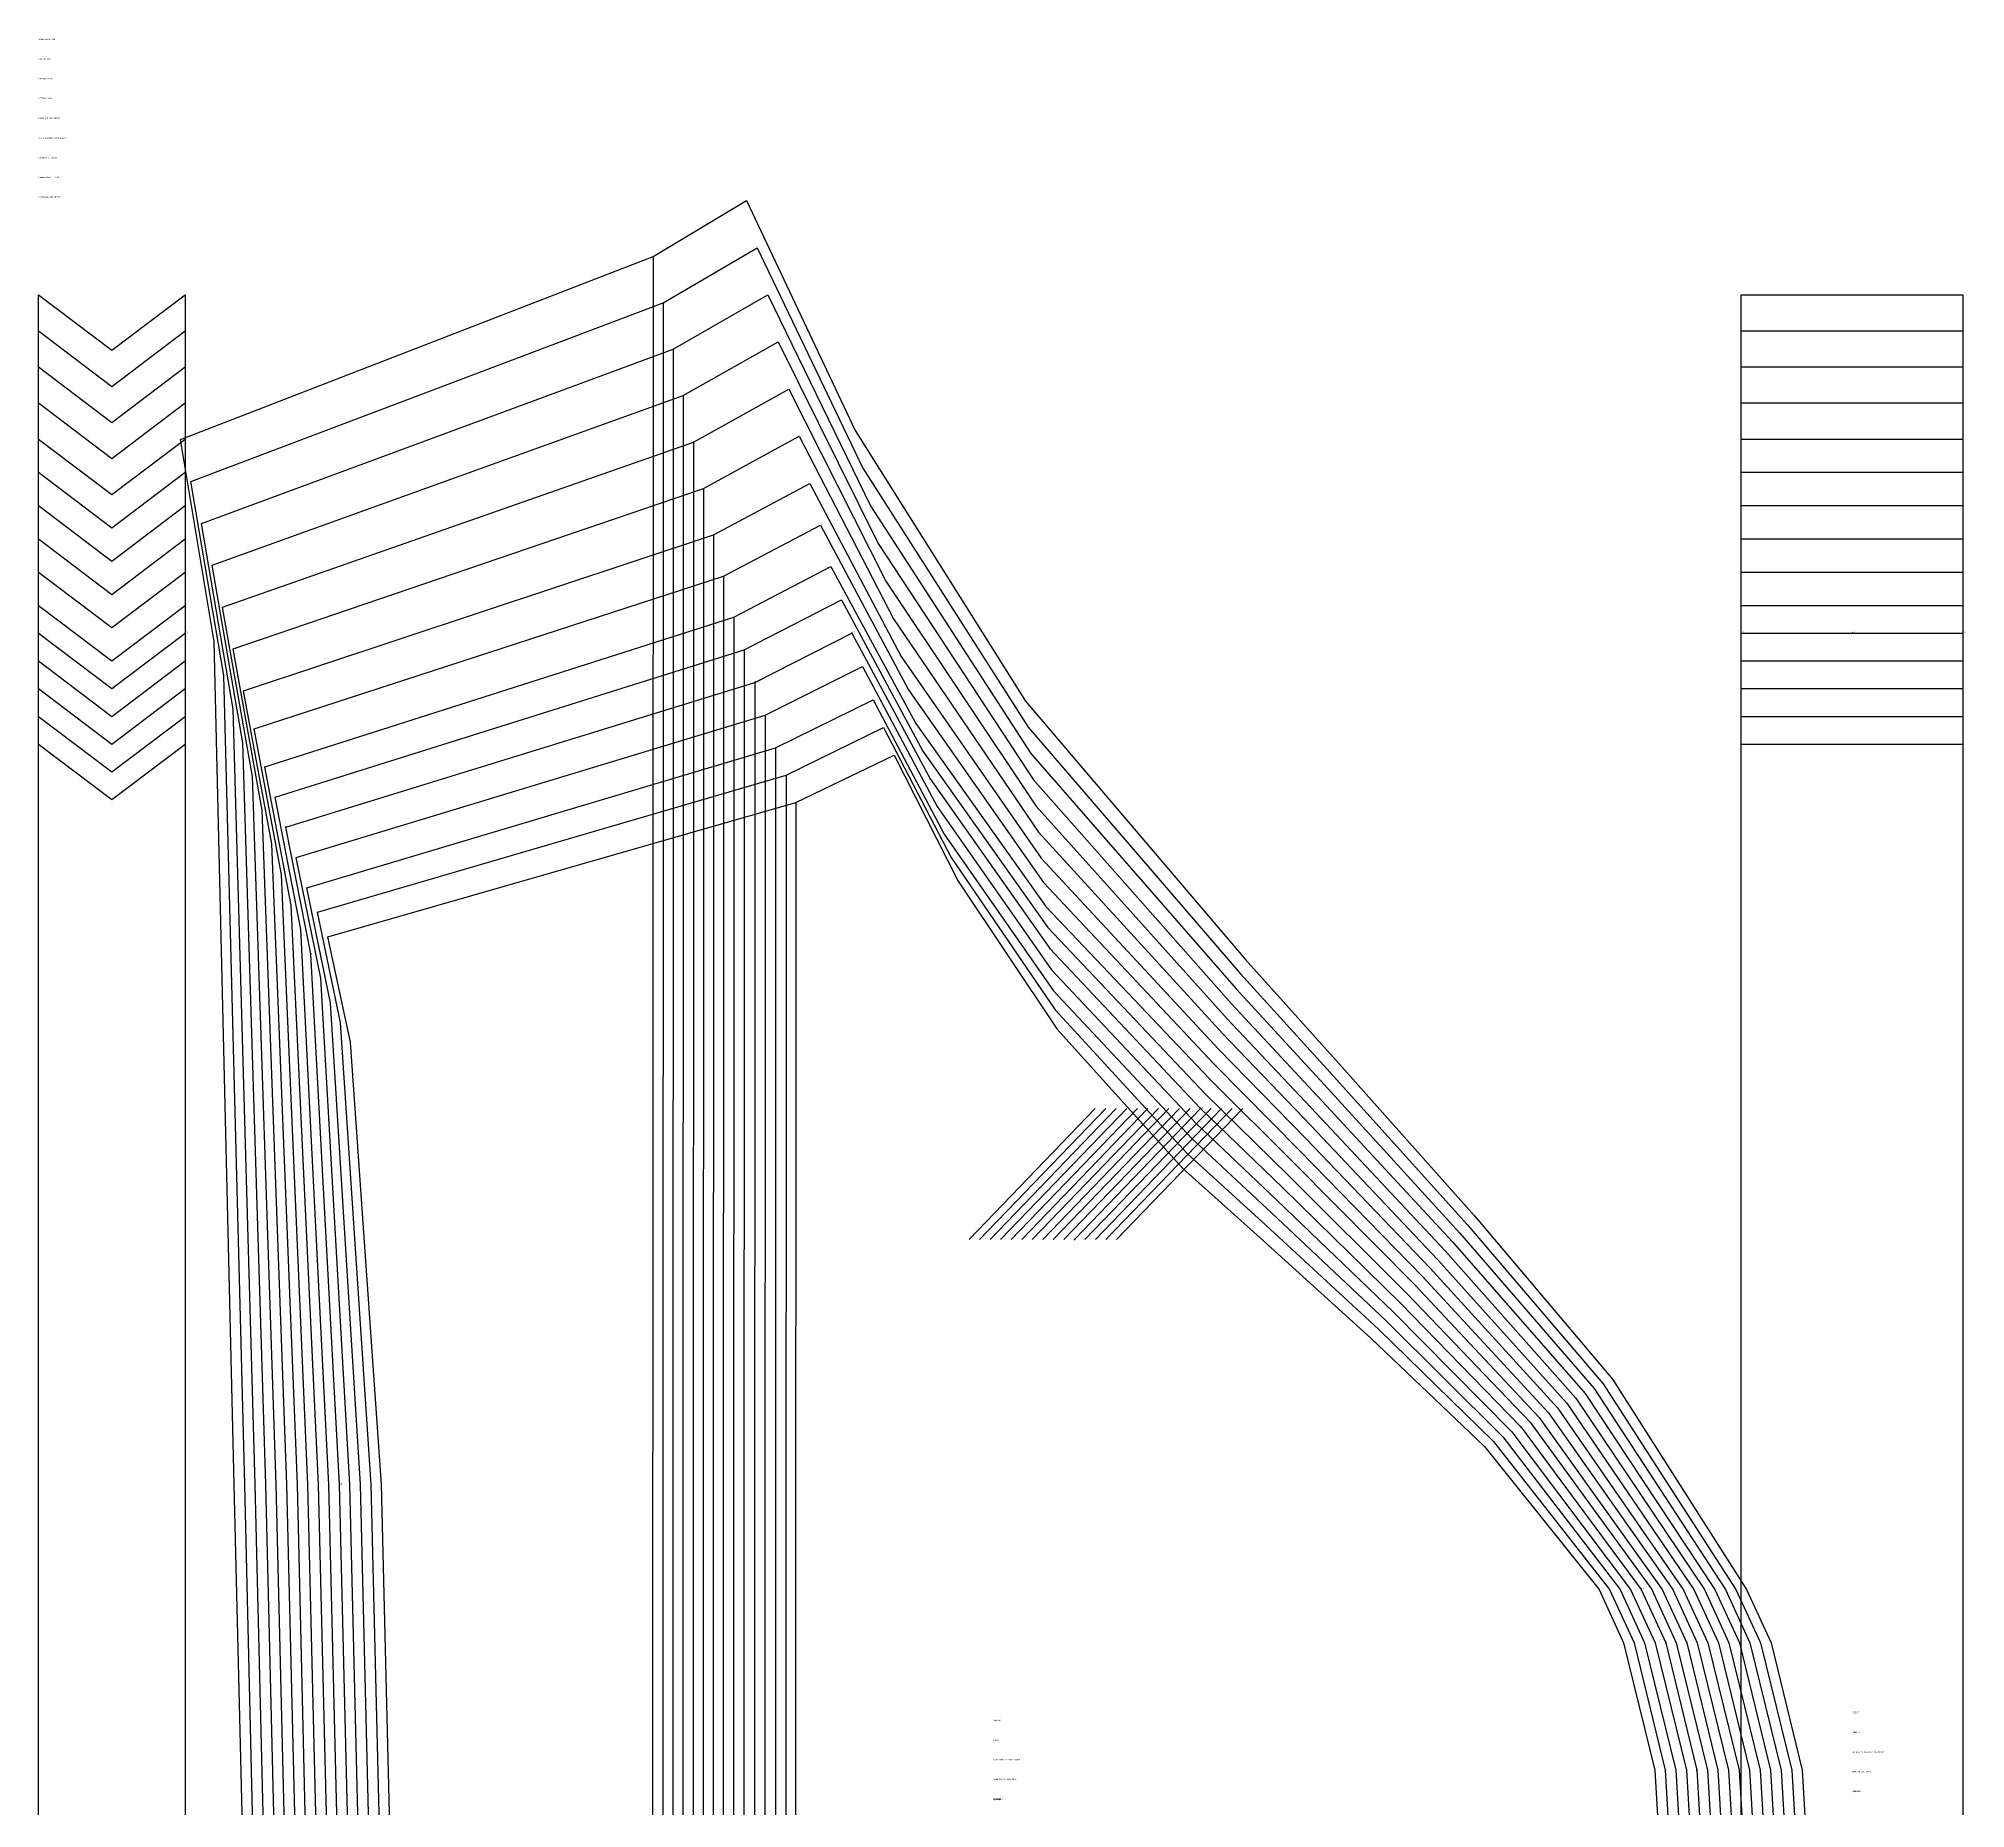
# Model space of a CAD drawing. Extents: x -2056 to 1542, y -610 to 774.
# Drawn here: x 0 to 347.6, y -290.4 to 28.7 of the extents above; entities that cross this region are included whole.
import ezdxf

# ---------------------------------------------------------------- set-up
doc = ezdxf.new("R2010")
doc.units = 0

# ---------------------------------------------------------------- blocks, each defined once
blk = doc.blocks.new('GMH1006FRN_42')
at = {"layer": '1'}
for points in [[(0, -528.5004), (0, -98.5089)], [(0, -98.5089), (13.2309, -108.5089), (26.4669, -98.5089)], [(26.4669, -98.5089), (26.4669, -528.5004)]]:
    blk.add_lwpolyline(points, dxfattribs=at)
blk = doc.blocks.new('GMH1006FRN_44')
at = {"layer": '1'}
for points in [[(0, -533.5017), (0, -93.5076)], [(0, -93.5076), (13.2309, -103.5076), (26.4669, -93.5076)], [(26.4669, -93.5076), (26.4669, -533.5017)]]:
    blk.add_lwpolyline(points, dxfattribs=at)
blk = doc.blocks.new('GMH1006FRN_46')
at = {"layer": '1'}
for points in [[(0, -538.5029), (0, -88.5063)], [(0, -88.5063), (13.2309, -98.5063), (26.4669, -88.5063)], [(26.4669, -88.5063), (26.4669, -538.5029)]]:
    blk.add_lwpolyline(points, dxfattribs=at)
blk = doc.blocks.new('GMH1006FRN_48')
at = {"layer": '1'}
for points in [[(0, -543.5042), (0, -83.5051)], [(0, -83.5051), (13.2309, -93.5051), (26.4669, -83.5051)], [(26.4669, -83.5051), (26.4669, -543.5042)]]:
    blk.add_lwpolyline(points, dxfattribs=at)
blk = doc.blocks.new('GMH1006FRN_50')
at = {"layer": '1'}
for points in [[(0, -548.5054), (0, -78.5038)], [(0, -78.5038), (13.2309, -88.5038), (26.4669, -78.5038)], [(26.4669, -78.5038), (26.4669, -548.5054)]]:
    blk.add_lwpolyline(points, dxfattribs=at)
at = {"layer": '2'}
for p in [(0, -78.5038), (0, -78.5038), (26.4669, -78.5038), (26.4669, -78.5038), (13.2309, -88.5038)]:
    blk.add_point(p, dxfattribs=at)
for s, p in [('# 5', (0, -78.5038)), ('# 5', (0, -78.5038)), ('# 1', (26.4669, -78.5038)), ('# 6', (13.2309, -88.5038))]:
    blk.add_text(s, height=0.25, dxfattribs=at).set_placement(p)
blk = doc.blocks.new('GMH1006FRN_52')
at = {"layer": '1'}
for points in [[(0, -553.5067), (0, -73.5026)], [(0, -73.5026), (13.2309, -83.5025), (26.4669, -73.5026)], [(26.4669, -73.5026), (26.4669, -553.5067)]]:
    blk.add_lwpolyline(points, dxfattribs=at)
blk = doc.blocks.new('GMH1006FRN_54')
at = {"layer": '1'}
for points in [[(0, -559.5062), (0, -67.5031)], [(0, -67.5031), (13.2309, -77.5031), (26.4669, -67.5031)], [(26.4669, -67.5031), (26.4669, -559.5062)]]:
    blk.add_lwpolyline(points, dxfattribs=at)
blk = doc.blocks.new('GMH1006FRN_56')
at = {"layer": '1'}
for points in [[(0, -565.5056), (0, -61.5036)], [(0, -61.5036), (13.2309, -71.5036), (26.4669, -61.5036)], [(26.4669, -61.5036), (26.4669, -565.5056)]]:
    blk.add_lwpolyline(points, dxfattribs=at)
blk = doc.blocks.new('GMH1006FRN_58')
at = {"layer": '1'}
for points in [[(0, -571.5051), (0, -55.5041)], [(0, -55.5041), (13.2309, -65.5041), (26.4669, -55.5041)], [(26.4669, -55.5041), (26.4669, -571.5051)]]:
    blk.add_lwpolyline(points, dxfattribs=at)
blk = doc.blocks.new('GMH1006FRN_60')
at = {"layer": '1'}
for points in [[(0, -577.5046), (0, -49.5046)], [(0, -49.5046), (13.2309, -59.5046), (26.4669, -49.5046)], [(26.4669, -49.5046), (26.4669, -577.5046)]]:
    blk.add_lwpolyline(points, dxfattribs=at)
blk = doc.blocks.new('GMH1006FRN_62')
at = {"layer": '1'}
for points in [[(0, -583.5041), (0, -43.5052)], [(0, -43.5052), (13.2309, -53.5052), (26.4669, -43.5052)], [(26.4669, -43.5052), (26.4669, -583.5041)]]:
    blk.add_lwpolyline(points, dxfattribs=at)
blk = doc.blocks.new('GMH1006FRN_64')
at = {"layer": '1'}
for points in [[(0, -590.004), (0, -37.0053)], [(0, -37.0053), (13.2309, -47.0053), (26.4669, -37.0053)], [(26.4669, -37.0053), (26.4669, -590.004)]]:
    blk.add_lwpolyline(points, dxfattribs=at)
blk = doc.blocks.new('GMH1006FRN_66')
at = {"layer": '1'}
for points in [[(0, -596.5038), (0, -30.5055)], [(0, -30.5055), (13.2309, -40.5054), (26.4669, -30.5055)], [(26.4669, -30.5055), (26.4669, -596.5038)]]:
    blk.add_lwpolyline(points, dxfattribs=at)
blk = doc.blocks.new('GMH1006FRN_68')
at = {"layer": '1'}
for points in [[(0, -603.0037), (0, -24.0056)], [(0, -24.0056), (13.2309, -34.0056), (26.4669, -24.0056)], [(26.4669, -24.0056), (26.4669, -603.0037)]]:
    blk.add_lwpolyline(points, dxfattribs=at)
blk = doc.blocks.new('GMH1006FRN_70')
at = {"layer": '1'}
for points in [[(0, -609.5035), (0, -17.5057)], [(0, -17.5057), (13.2309, -27.5057), (26.4669, -17.5057)], [(26.4669, -17.5057), (26.4669, -609.5035)]]:
    blk.add_lwpolyline(points, dxfattribs=at)
blk = doc.blocks.new('GMH1006FSL_42')
at = {"layer": '1'}
for points in [[(52.1945, -133.2383), (136.6063, -109.027), (154.333, -100.5053)], [(154.333, -100.5053), (165.8621, -123.2332), (183.703, -149.8372), (206.4132, -175.0315), (220.34, -187.4952), (240.3425, -205.5877), (260.825, -225.1203), (281.4854, -250.9216), (285.9202, -260.571), (291.5463, -283.525), (292.2601, -295.8008)], [(52.2428, -452.2826), (56.322, -433.1945), (62.2097, -349.4761), (63.3553, -293.7968), (63.3807, -293.7993), (61.8821, -231.9935), (56.2738, -152.2299), (52.1945, -133.2383)]]:
    blk.add_lwpolyline(points, dxfattribs=at)
at = {"layer": '8'}
for p, q in [((136.6063, -109.027), (136.5301, -476.8089)), ((217.2132, -164.2314), (194.4472, -187.8102))]:
    blk.add_line(p, q, dxfattribs=at)
at = {"layer": '1'}
blk.add_text('SIZE: 42', height=0.25, dxfattribs=at).set_placement((172.2273, -288.8539))
blk = doc.blocks.new('GMH1006FSL_44')
at = {"layer": '1'}
for points in [[(50.2946, -128.8288), (134.8461, -104.0969), (152.4331, -95.5041)], [(152.4331, -95.5041), (164.6225, -118.9762), (183.3982, -146.4082), (207.2132, -172.3314), (221.3611, -185.255), (241.6785, -204.0154), (262.4735, -224.2541), (283.3853, -250.9216), (287.8202, -260.571), (293.4463, -283.525), (294.16, -295.8008)], [(50.3428, -456.692), (54.5186, -436.7759), (60.3098, -349.4761), (61.4554, -293.7968), (61.4808, -293.7993), (59.9821, -231.9935), (54.4704, -148.6789), (50.2946, -128.8288)]]:
    blk.add_lwpolyline(points, dxfattribs=at)
at = {"layer": '8'}
for p, q in [((134.8461, -104.0969), (134.7598, -481.7364)), ((215.3133, -164.2314), (192.5473, -187.8102))]:
    blk.add_line(p, q, dxfattribs=at)
at = {"layer": '1'}
blk.add_text('SIZE: 44', height=0.25, dxfattribs=at).set_placement((172.2273, -288.8539))
blk = doc.blocks.new('GMH1006FSL_46')
at = {"layer": '1'}
for points in [[(48.3947, -124.4194), (132.9614, -99.2023), (150.5332, -90.5028)], [(150.5332, -90.5028), (163.3805, -114.7192), (183.0934, -142.9817), (208.0134, -169.6314), (222.3821, -183.0147), (243.0146, -202.4406), (264.122, -223.3854), (285.2852, -250.9216), (289.7201, -260.571), (295.3462, -283.525), (296.0599, -295.8008)], [(48.4429, -461.1015), (52.7127, -440.3573), (58.4099, -349.4761), (59.5554, -293.7968), (59.5808, -293.7993), (58.0822, -231.9935), (52.6695, -145.128), (48.3947, -124.4194)]]:
    blk.add_lwpolyline(points, dxfattribs=at)
at = {"layer": '8'}
for p, q in [((132.9614, -99.2023), (132.87, -486.631)), ((213.4134, -164.2314), (190.6474, -187.8102))]:
    blk.add_line(p, q, dxfattribs=at)
at = {"layer": '1'}
blk.add_text('SIZE: 46', height=0.25, dxfattribs=at).set_placement((172.2273, -288.8539))
blk = doc.blocks.new('GMH1006FSL_48')
at = {"layer": '1'}
for points in [[(46.4948, -118.961), (131.0742, -93.2993), (148.6332, -84.5033)], [(148.6332, -84.5033), (162.1003, -109.7408), (182.7429, -139.1844), (208.8134, -166.9314), (223.4032, -180.7744), (244.3506, -200.8658), (265.7704, -222.5193), (287.1852, -250.9216), (291.62, -260.571), (297.2461, -283.525), (297.9598, -295.8008)], [(46.543, -466.56), (50.9296, -444.7921), (56.51, -349.4761), (57.6555, -293.7968), (57.6809, -293.7993), (56.1823, -231.9935), (50.8915, -140.7313), (46.4948, -118.961)]]:
    blk.add_lwpolyline(points, dxfattribs=at)
at = {"layer": '8'}
for p, q in [((131.0742, -93.2993), (130.9777, -492.5315)), ((211.5135, -164.2314), (188.7474, -187.8102))]:
    blk.add_line(p, q, dxfattribs=at)
at = {"layer": '1'}
blk.add_text('SIZE: 48', height=0.25, dxfattribs=at).set_placement((172.2273, -288.8539))
blk = doc.blocks.new('GMH1006FSL_50')
at = {"layer": '1'}
for points in [[(44.5948, -113.5025), (129.1895, -87.3964), (146.7333, -78.5038)], [(146.7333, -78.5038), (160.8227, -104.7623), (182.3924, -135.3846), (209.6135, -164.2314), (224.4268, -178.5341), (245.6892, -199.291), (267.4214, -221.6506), (289.0851, -250.9216), (293.5199, -260.571), (299.146, -283.525), (299.8598, -295.8008)], [(44.6431, -472.0184), (49.1491, -449.2244), (54.6101, -349.4761), (55.7556, -293.7968), (55.781, -293.7993), (54.2824, -231.9935), (49.1135, -136.332), (44.5948, -113.5025)]]:
    blk.add_lwpolyline(points, dxfattribs=at)
at = {"layer": '2'}
for p in [(146.7333, -78.5038), (146.7333, -78.5038), (129.1895, -87.3964), (44.5948, -113.5025), (44.5948, -113.5025), (209.6135, -164.2314), (186.8475, -187.8102)]:
    blk.add_point(p, dxfattribs=at)
at = {"layer": '3'}
for p in [(129.1895, -87.3964), (160.8227, -104.7623), (182.3924, -135.3846), (49.1135, -136.332), (209.6135, -164.2314), (224.4268, -178.5341), (245.6892, -199.291), (267.4214, -221.6506), (54.2824, -231.9935), (289.0851, -250.9216), (293.5199, -260.571), (299.146, -283.525)]:
    blk.add_point(p, dxfattribs=at)
at = {"layer": '8'}
for p, q in [((129.1895, -87.3964), (129.0879, -498.4293)), ((209.6135, -164.2314), (186.8475, -187.8102))]:
    blk.add_line(p, q, dxfattribs=at)
at = {"layer": '1'}
for s, p in [('SIZE: 50', (172.2273, -274.6299)), ('Fabric: 1', (172.2273, -278.1859)), ('CATEGORY: SLEEVE SHORT', (172.2273, -281.7419)), ('ANNOTATION: 2XFABRIC', (172.2273, -285.2979)), ('Quantity: 2', (172.2273, -288.8539))]:
    blk.add_text(s, height=0.25, dxfattribs=at).set_placement(p)
at = {"layer": '2'}
for s, p in [('# 7', (146.7333, -78.5038)), ('# 7', (146.7333, -78.5038)), ('# 6', (129.1895, -87.3964)), ('# 5', (44.5948, -113.5025)), ('# 5', (44.5948, -113.5025))]:
    blk.add_text(s, height=0.25, dxfattribs=at).set_placement(p)
at = {"layer": '3'}
for s, p in [('# 6', (129.1895, -87.3964)), ('# 8', (209.6135, -164.2314)), ('# 4', (54.2824, -231.9935)), ('# 9', (289.0851, -250.9216))]:
    blk.add_text(s, height=0.25, dxfattribs=at).set_placement(p)
at = {"layer": '8'}
for p in [(129.1895, -87.3964), (209.6135, -164.2314)]:
    blk.add_text('NM', height=0.25, dxfattribs=at).set_placement(p)
blk = doc.blocks.new('GMH1006FSL_52')
at = {"layer": '1'}
for points in [[(42.6949, -108.044), (127.3023, -81.4934), (144.8334, -72.5044)], [(144.8334, -72.5044), (159.5425, -99.7865), (182.0393, -131.5873), (210.4136, -161.5314), (225.4479, -176.2964), (247.0252, -197.7187), (269.0699, -220.7845), (290.985, -250.9216), (295.4198, -260.571), (301.0459, -283.525), (301.7597, -295.8008)], [(42.7432, -477.4769), (47.366, -453.6593), (52.7101, -349.4761), (53.8557, -293.7968), (53.8811, -293.7993), (52.3825, -231.9935), (47.3329, -131.9353), (42.6949, -108.044)]]:
    blk.add_lwpolyline(points, dxfattribs=at)
at = {"layer": '8'}
for p, q in [((127.3023, -81.4934), (127.1956, -504.3297)), ((207.7136, -164.2314), (184.9476, -187.8102))]:
    blk.add_line(p, q, dxfattribs=at)
at = {"layer": '1'}
blk.add_text('SIZE: 52', height=0.25, dxfattribs=at).set_placement((172.2273, -288.8539))
blk = doc.blocks.new('GMH1006FSL_54')
at = {"layer": '1'}
for points in [[(40.795, -102.5856), (125.4151, -75.5905), (142.9335, -66.5049)], [(142.9335, -66.5049), (158.2624, -94.8081), (181.6888, -127.79), (211.2138, -158.8313), (226.469, -174.0561), (248.3613, -196.1439), (270.7183, -219.9183), (292.8849, -250.9216), (297.3198, -260.571), (302.9459, -283.525), (303.6596, -295.8008)], [(40.8432, -482.9353), (45.5829, -458.0941), (50.8102, -349.4761), (51.9558, -293.7968), (51.9812, -293.7993), (50.4826, -231.9935), (45.5549, -127.5385), (40.795, -102.5856)]]:
    blk.add_lwpolyline(points, dxfattribs=at)
at = {"layer": '8'}
for p, q in [((125.4151, -75.5905), (125.3033, -510.2302)), ((205.8137, -164.2314), (183.0477, -187.8102))]:
    blk.add_line(p, q, dxfattribs=at)
at = {"layer": '1'}
blk.add_text('SIZE: 54', height=0.25, dxfattribs=at).set_placement((172.2273, -288.8539))
blk = doc.blocks.new('GMH1006FSL_56')
at = {"layer": '1'}
for points in [[(38.8951, -95.7377), (123.533, -68.2092), (141.0335, -59.0042)], [(141.0335, -59.0042), (156.9238, -88.7451), (181.2697, -123.439), (212.0138, -156.1313), (227.4901, -171.8158), (249.6973, -194.5691), (272.3668, -219.0497), (294.7848, -250.9216), (299.2197, -260.571), (304.8458, -283.525), (305.5595, -295.8008)], [(38.9433, -489.7832), (43.8303, -463.6542), (48.9103, -349.4761), (50.0558, -293.7968), (50.0812, -293.7993), (48.5826, -231.9935), (43.8074, -122.0242), (38.8951, -95.7377)]]:
    blk.add_lwpolyline(points, dxfattribs=at)
at = {"layer": '8'}
for p, q in [((123.533, -68.2092), (123.4136, -517.6114)), ((203.9138, -164.2314), (181.1478, -187.8102))]:
    blk.add_line(p, q, dxfattribs=at)
at = {"layer": '1'}
blk.add_text('SIZE: 56', height=0.25, dxfattribs=at).set_placement((172.2273, -288.8539))
blk = doc.blocks.new('GMH1006FSL_58')
at = {"layer": '1'}
for points in [[(36.9952, -88.8899), (121.7778, -60.7569), (139.1336, -51.5036)], [(139.1336, -51.5036), (155.5827, -82.6821), (180.8481, -119.0854), (212.814, -153.4313), (228.5111, -169.5755), (251.0333, -192.9969), (274.0152, -218.1835), (296.6848, -250.9216), (301.1196, -260.571), (306.7457, -283.525), (307.4594, -295.8008)], [(37.0434, -496.631), (42.0777, -469.2168), (47.0104, -349.4761), (48.1559, -293.7968), (48.1813, -293.7993), (46.6827, -231.9935), (42.0599, -116.5073), (36.9952, -88.8899)]]:
    blk.add_lwpolyline(points, dxfattribs=at)
at = {"layer": '8'}
for p, q in [((121.7778, -60.7569), (121.6559, -525.0562)), ((202.0139, -164.2314), (179.2479, -187.8102))]:
    blk.add_line(p, q, dxfattribs=at)
at = {"layer": '1'}
blk.add_text('SIZE: 58', height=0.25, dxfattribs=at).set_placement((172.2273, -288.8539))
blk = doc.blocks.new('GMH1006FSL_60')
at = {"layer": '1'}
for points in [[(35.0952, -81.341), (119.9541, -52.4002), (137.2337, -43.0048)], [(137.2337, -43.0048), (154.206, -75.9003), (180.3832, -114.361), (213.614, -150.7313), (229.5322, -167.3353), (252.3694, -191.4221), (275.6637, -217.3174), (298.5847, -250.9216), (303.0195, -260.571), (308.6456, -283.525), (309.3594, -295.8008)], [(35.1435, -504.1799), (40.3403, -475.3483), (45.1105, -349.4761), (46.256, -293.7968), (46.2814, -293.7993), (44.7828, -231.9935), (40.3276, -110.4266), (35.0952, -81.341)]]:
    blk.add_lwpolyline(points, dxfattribs=at)
at = {"layer": '8'}
for p, q in [((119.9541, -52.4002), (119.8246, -533.4077)), ((200.1139, -164.2314), (177.3479, -187.8102))]:
    blk.add_line(p, q, dxfattribs=at)
at = {"layer": '1'}
blk.add_text('SIZE: 60', height=0.25, dxfattribs=at).set_placement((172.2273, -288.8539))
blk = doc.blocks.new('GMH1006FSL_62')
at = {"layer": '1'}
for points in [[(33.1953, -73.7921), (118.1304, -44.0411), (135.3338, -34.5059)], [(135.3338, -34.5059), (152.8268, -69.116), (179.9159, -109.6392), (214.4142, -148.0313), (230.5533, -165.095), (253.7054, -189.8473), (277.3122, -216.4487), (300.4846, -250.9216), (304.9194, -260.571), (310.5455, -283.525), (311.2593, -295.8008)], [(33.2436, -511.7288), (38.603, -481.4799), (43.2105, -349.4761), (44.3561, -293.7968), (44.3815, -293.7993), (42.8829, -231.9935), (38.5954, -104.3458), (33.1953, -73.7921)]]:
    blk.add_lwpolyline(points, dxfattribs=at)
at = {"layer": '8'}
for p, q in [((118.1304, -44.0411), (117.9932, -541.7592)), ((198.214, -164.2314), (175.448, -187.8102))]:
    blk.add_line(p, q, dxfattribs=at)
at = {"layer": '1'}
blk.add_text('SIZE: 62', height=0.25, dxfattribs=at).set_placement((172.2273, -288.8539))
blk = doc.blocks.new('GMH1006FSL_64')
at = {"layer": '1'}
for points in [[(31.2954, -66.2433), (116.3092, -35.682), (133.4339, -26.0071)], [(133.4339, -26.0071), (151.4501, -62.3317), (179.4511, -104.9173), (215.2142, -145.3312), (231.5744, -162.8572), (255.0415, -188.2725), (278.9606, -215.5826), (302.3845, -250.9216), (306.8193, -260.571), (312.4454, -283.525), (313.1592, -295.8008)], [(31.3437, -519.2776), (36.8656, -487.6115), (41.3106, -349.4761), (42.4562, -293.7968), (42.4815, -293.7993), (40.983, -231.9935), (36.8631, -98.265), (31.2954, -66.2433)]]:
    blk.add_lwpolyline(points, dxfattribs=at)
at = {"layer": '8'}
for p, q in [((116.3092, -35.682), (116.1619, -550.1132)), ((196.3141, -164.2314), (173.5481, -187.8102))]:
    blk.add_line(p, q, dxfattribs=at)
at = {"layer": '1'}
blk.add_text('SIZE: 64', height=0.25, dxfattribs=at).set_placement((172.2273, -288.8539))
blk = doc.blocks.new('GMH1006FSL_66')
at = {"layer": '1'}
for points in [[(29.3955, -58.7045), (114.488, -27.3203), (131.534, -17.5083)], [(131.534, -17.5083), (150.0709, -55.5498), (178.9837, -100.1929), (216.0144, -142.6312), (232.5955, -160.617), (256.38, -186.7002), (280.6091, -214.7139), (304.2844, -250.9216), (308.7193, -260.571), (314.3454, -283.525), (315.0591, -295.8008)], [(29.4437, -526.8164), (35.1257, -493.7354), (39.4107, -349.4761), (40.5562, -293.7968), (40.5816, -293.7993), (39.083, -231.9935), (35.1308, -92.1919), (29.3955, -58.7045)]]:
    blk.add_lwpolyline(points, dxfattribs=at)
at = {"layer": '8'}
for p, q in [((114.488, -27.3203), (114.3331, -558.4648)), ((194.4142, -164.2314), (171.6482, -187.8102))]:
    blk.add_line(p, q, dxfattribs=at)
at = {"layer": '1'}
blk.add_text('SIZE: 66', height=0.25, dxfattribs=at).set_placement((172.2273, -288.8539))
blk = doc.blocks.new('GMH1006FSL_68')
at = {"layer": '1'}
for points in [[(27.4956, -51.1557), (112.6668, -18.9561), (129.634, -9.0094)], [(129.634, -9.0094), (148.6942, -48.7655), (178.5163, -95.471), (216.8144, -139.9312), (233.6165, -158.3767), (257.7161, -185.1254), (282.2575, -213.8477), (306.1843, -250.9216), (310.6192, -260.571), (316.2453, -283.525), (316.959, -295.8008)], [(27.5438, -534.3652), (33.3884, -499.867), (37.5108, -349.4761), (38.6563, -293.7968), (38.6817, -293.7993), (37.1831, -231.9935), (33.3985, -86.1111), (27.4956, -51.1557)]]:
    blk.add_lwpolyline(points, dxfattribs=at)
at = {"layer": '8'}
for p, q in [((112.6668, -18.9561), (112.5043, -566.8239)), ((192.5143, -164.2314), (169.7483, -187.8102))]:
    blk.add_line(p, q, dxfattribs=at)
at = {"layer": '1'}
blk.add_text('SIZE: 68', height=0.25, dxfattribs=at).set_placement((172.2273, -288.8539))
blk = doc.blocks.new('GMH1006FSL_70')
at = {"layer": '1'}
for points in [[(25.5956, -43.6068), (110.8457, -10.5919), (127.7341, -0.5106)], [(127.7341, -0.5106), (147.315, -41.9812), (178.0515, -90.7492), (217.6146, -137.2312), (234.6376, -156.1364), (259.0521, -183.5506), (283.9085, -212.9816), (308.0843, -250.9216), (312.5191, -260.571), (318.1452, -283.525), (318.8589, -295.8008)], [(25.6439, -541.9141), (31.651, -505.9985), (35.6108, -349.4761), (36.7564, -293.7968), (36.7818, -293.7993), (35.2832, -231.9935), (31.6662, -80.0304), (25.5956, -43.6068)]]:
    blk.add_lwpolyline(points, dxfattribs=at)
at = {"layer": '8'}
for p, q in [((110.8457, -10.5919), (110.678, -575.178)), ((190.6144, -164.2314), (167.8483, -187.8102))]:
    blk.add_line(p, q, dxfattribs=at)
at = {"layer": '1'}
blk.add_text('SIZE: 70', height=0.25, dxfattribs=at).set_placement((172.2273, -288.8539))
blk = doc.blocks.new('GMH1006FNR_42')
at = {"layer": '1'}
for points in [[(307.1318, -483.5018), (307.1318, -98.5089)], [(307.1318, -98.5089), (327.1317, -98.5089), (347.1317, -98.5089)], [(347.1317, -98.5089), (347.1317, -483.5018)]]:
    blk.add_lwpolyline(points, dxfattribs=at)
blk.add_text('SIZE: 42', height=0.25, dxfattribs=at).set_placement((327.1317, -287.4493))
blk = doc.blocks.new('GMH1006FNR_44')
at = {"layer": '1'}
for points in [[(307.1318, -488.503), (307.1318, -93.5076)], [(307.1318, -93.5076), (327.1317, -93.5076), (347.1317, -93.5076)], [(347.1317, -93.5076), (347.1317, -488.503)]]:
    blk.add_lwpolyline(points, dxfattribs=at)
blk.add_text('SIZE: 44', height=0.25, dxfattribs=at).set_placement((327.1317, -287.4493))
blk = doc.blocks.new('GMH1006FNR_46')
at = {"layer": '1'}
for points in [[(307.1318, -493.5043), (307.1318, -88.5063)], [(307.1318, -88.5063), (327.1317, -88.5063), (347.1317, -88.5063)], [(347.1317, -88.5063), (347.1317, -493.5043)]]:
    blk.add_lwpolyline(points, dxfattribs=at)
blk.add_text('SIZE: 46', height=0.25, dxfattribs=at).set_placement((327.1317, -287.4493))
blk = doc.blocks.new('GMH1006FNR_48')
at = {"layer": '1'}
for points in [[(307.1318, -498.5055), (307.1318, -83.5051)], [(307.1318, -83.5051), (327.1317, -83.5051), (347.1317, -83.5051)], [(347.1317, -83.5051), (347.1317, -498.5055)]]:
    blk.add_lwpolyline(points, dxfattribs=at)
blk.add_text('SIZE: 48', height=0.25, dxfattribs=at).set_placement((327.1317, -287.4493))
blk = doc.blocks.new('GMH1006FNR_50')
at = {"layer": '1'}
for points in [[(307.1318, -503.5068), (307.1318, -78.5038)], [(307.1318, -78.5038), (327.1317, -78.5038), (347.1317, -78.5038)], [(347.1317, -78.5038), (347.1317, -503.5068)]]:
    blk.add_lwpolyline(points, dxfattribs=at)
at = {"layer": '2'}
for p in [(307.1318, -78.5038), (307.1318, -78.5038), (327.1317, -78.5038), (347.1317, -78.5038), (347.1317, -78.5038)]:
    blk.add_point(p, dxfattribs=at)
at = {"layer": '4'}
blk.add_point((327.1317, -78.5038, -3.998), dxfattribs=at)
at = {"layer": '1'}
for s, p in [('SIZE: 50', (327.1317, -273.2253)), ('Fabric: 2', (327.1317, -276.7813)), ('CATEGORY: REGULAR_NECKRIB X', (327.1317, -280.3373)), ('ANNOTATION: 1X RIB', (327.1317, -283.8933)), ('Quantity: 1', (327.1317, -287.4493))]:
    blk.add_text(s, height=0.25, dxfattribs=at).set_placement(p)
at = {"layer": '2'}
for s, p in [('# 2', (307.1318, -78.5038)), ('# 2', (307.1318, -78.5038)), ('# 3', (327.1317, -78.5038)), ('# 4', (347.1317, -78.5038)), ('# 4', (347.1317, -78.5038))]:
    blk.add_text(s, height=0.25, dxfattribs=at).set_placement(p)
blk = doc.blocks.new('GMH1006FNR_52')
at = {"layer": '1'}
for points in [[(307.1318, -508.5081), (307.1318, -73.5026)], [(307.1318, -73.5026), (327.1317, -73.5026), (347.1317, -73.5026)], [(347.1317, -73.5026), (347.1317, -508.5081)]]:
    blk.add_lwpolyline(points, dxfattribs=at)
blk.add_text('SIZE: 52', height=0.25, dxfattribs=at).set_placement((327.1317, -287.4493))
blk = doc.blocks.new('GMH1006FNR_54')
at = {"layer": '1'}
for points in [[(307.1318, -514.5075), (307.1318, -67.5031)], [(307.1318, -67.5031), (327.1317, -67.5031), (347.1317, -67.5031)], [(347.1317, -67.5031), (347.1317, -514.5075)]]:
    blk.add_lwpolyline(points, dxfattribs=at)
blk.add_text('SIZE: 54', height=0.25, dxfattribs=at).set_placement((327.1317, -287.4493))
blk = doc.blocks.new('GMH1006FNR_56')
at = {"layer": '1'}
for points in [[(307.1318, -520.507), (307.1318, -61.5036)], [(307.1318, -61.5036), (327.1317, -61.5036), (347.1317, -61.5036)], [(347.1317, -61.5036), (347.1317, -520.507)]]:
    blk.add_lwpolyline(points, dxfattribs=at)
blk.add_text('SIZE: 56', height=0.25, dxfattribs=at).set_placement((327.1317, -287.4493))
blk = doc.blocks.new('GMH1006FNR_58')
at = {"layer": '1'}
for points in [[(307.1318, -526.5065), (307.1318, -55.5041)], [(307.1318, -55.5041), (327.1317, -55.5041), (347.1317, -55.5041)], [(347.1317, -55.5041), (347.1317, -526.5065)]]:
    blk.add_lwpolyline(points, dxfattribs=at)
blk.add_text('SIZE: 58', height=0.25, dxfattribs=at).set_placement((327.1317, -287.4493))
blk = doc.blocks.new('GMH1006FNR_60')
at = {"layer": '1'}
for points in [[(307.1318, -532.506), (307.1318, -49.5046)], [(307.1318, -49.5046), (327.1317, -49.5046), (347.1317, -49.5046)], [(347.1317, -49.5046), (347.1317, -532.506)]]:
    blk.add_lwpolyline(points, dxfattribs=at)
blk.add_text('SIZE: 60', height=0.25, dxfattribs=at).set_placement((327.1317, -287.4493))
blk = doc.blocks.new('GMH1006FNR_62')
at = {"layer": '1'}
for points in [[(307.1318, -538.5055), (307.1318, -43.5052)], [(307.1318, -43.5052), (327.1317, -43.5052), (347.1317, -43.5052)], [(347.1317, -43.5052), (347.1317, -538.5055)]]:
    blk.add_lwpolyline(points, dxfattribs=at)
blk.add_text('SIZE: 62', height=0.25, dxfattribs=at).set_placement((327.1317, -287.4493))
blk = doc.blocks.new('GMH1006FNR_64')
at = {"layer": '1'}
for points in [[(307.1318, -545.0053), (307.1318, -37.0053)], [(307.1318, -37.0053), (327.1317, -37.0053), (347.1317, -37.0053)], [(347.1317, -37.0053), (347.1317, -545.0053)]]:
    blk.add_lwpolyline(points, dxfattribs=at)
blk.add_text('SIZE: 64', height=0.25, dxfattribs=at).set_placement((327.1317, -287.4493))
blk = doc.blocks.new('GMH1006FNR_66')
at = {"layer": '1'}
for points in [[(307.1318, -551.5052), (307.1318, -30.5055)], [(307.1318, -30.5055), (327.1317, -30.5055), (347.1317, -30.5055)], [(347.1317, -30.5055), (347.1317, -551.5052)]]:
    blk.add_lwpolyline(points, dxfattribs=at)
blk.add_text('SIZE: 66', height=0.25, dxfattribs=at).set_placement((327.1317, -287.4493))
blk = doc.blocks.new('GMH1006FNR_68')
at = {"layer": '1'}
for points in [[(307.1318, -558.005), (307.1318, -24.0056)], [(307.1318, -24.0056), (327.1317, -24.0056), (347.1317, -24.0056)], [(347.1317, -24.0056), (347.1317, -558.005)]]:
    blk.add_lwpolyline(points, dxfattribs=at)
blk.add_text('SIZE: 68', height=0.25, dxfattribs=at).set_placement((327.1317, -287.4493))
blk = doc.blocks.new('GMH1006FNR_70')
at = {"layer": '1'}
for points in [[(307.1318, -564.5049), (307.1318, -17.5057)], [(307.1318, -17.5057), (327.1317, -17.5057), (347.1317, -17.5057)], [(347.1317, -17.5057), (347.1317, -564.5049)]]:
    blk.add_lwpolyline(points, dxfattribs=at)
blk.add_text('SIZE: 70', height=0.25, dxfattribs=at).set_placement((327.1317, -287.4493))

msp = doc.modelspace()

# ---------------------------------------------------------------- block references
at = {"layer": '1'}
for name in ['GMH1006FSL_70', 'GMH1006FSL_68', 'GMH1006FRN_70', 'GMH1006FSL_66', 'GMH1006FNR_70', 'GMH1006FRN_68', 'GMH1006FNR_68', 'GMH1006FSL_64', 'GMH1006FRN_66', 'GMH1006FNR_66', 'GMH1006FSL_62', 'GMH1006FRN_64', 'GMH1006FNR_64', 'GMH1006FRN_62', 'GMH1006FSL_60', 'GMH1006FNR_62', 'GMH1006FRN_60', 'GMH1006FSL_58', 'GMH1006FNR_60', 'GMH1006FRN_58', 'GMH1006FNR_58', 'GMH1006FSL_56', 'GMH1006FRN_56', 'GMH1006FNR_56', 'GMH1006FRN_54', 'GMH1006FSL_54', 'GMH1006FNR_54', 'GMH1006FSL_52', 'GMH1006FRN_52', 'GMH1006FNR_52', 'GMH1006FRN_50', 'GMH1006FSL_50', 'GMH1006FNR_50', 'GMH1006FRN_48', 'GMH1006FSL_48', 'GMH1006FNR_48', 'GMH1006FRN_46', 'GMH1006FNR_46', 'GMH1006FRN_44', 'GMH1006FSL_46', 'GMH1006FNR_44', 'GMH1006FSL_44', 'GMH1006FRN_42', 'GMH1006FSL_42', 'GMH1006FNR_42']:
    msp.add_blockref(name, (0, 0), dxfattribs=at)

# ---------------------------------------------------------------- texts
for s, p in [('TOLERANCE: .152', (0, 28.448)), ('Units: METRIC', (0, 24.8921)), ('Sample Size: 50', (0, 21.3361)), ('VERSION: 10.0.1', (0, 17.78)), ('PRODUCT: ACCUMARK', (0, 14.2241)), ('Author: GERBER TECHNOLOGY', (0, 10.668)), ('Creation Time: 14:33', (0, 7.1121)), ('Creation Date: 12-12-2017', (0, 3.556)), ('Style Name: GMH1006F18', (0, 0))]:
    msp.add_text(s, height=0.25, dxfattribs=at).set_placement(p)

doc.saveas('drawing.dxf')
